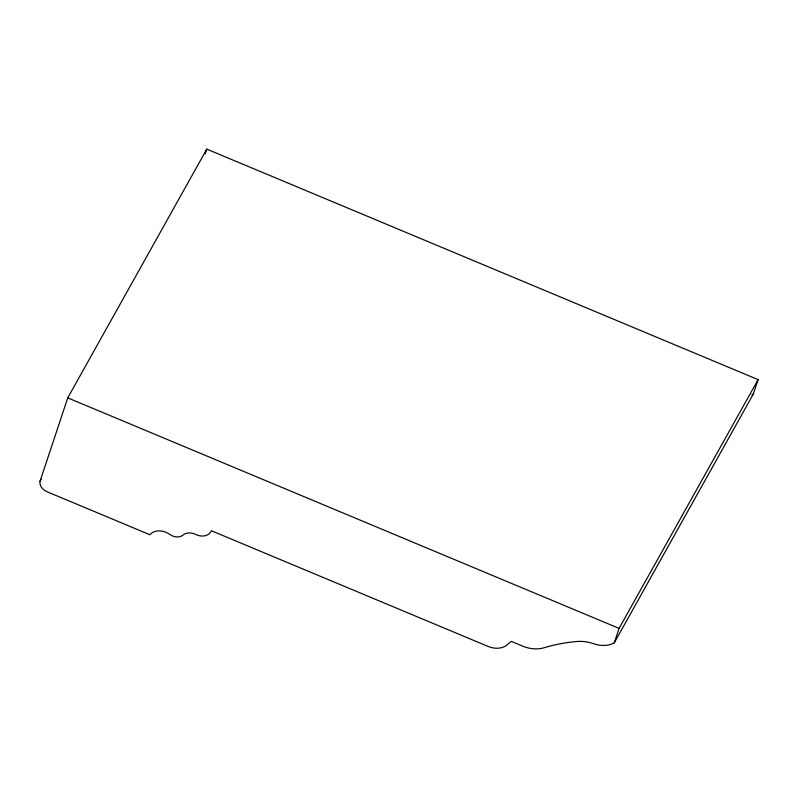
<?xml version="1.0" encoding="UTF-8"?>
<svg xmlns="http://www.w3.org/2000/svg" width="798" height="798" viewBox="0 0 798 798"><rect width="100%" height="100%" fill="white"/><g stroke="black" fill="none" stroke-linecap="round" stroke-linejoin="round"><path stroke-width="1.2" d="M39.99 481.413L67.75 397.873L206.782 149.116L758.1 379.629L753.282 394.122L614.26 642.879A25.755 19.9 29.2 0 1 593.682 643.727A35.182 27.182 29.2 0 0 577.253 641.482A179.989 139.081 29.2 0 0 544.146 647.737A30.005 23.192 29.2 0 1 522.381 646.011L511.309 641.383L507.737 644.345A19.641 15.182 29.2 0 1 488.027 646.4L211.3 530.7A12.728 9.835 29.2 0 1 195.69 534.441A12.01 9.277 29.2 0 0 183.001 535.079A10.603 8.189 29.2 0 1 169.884 534.48A15.262 11.79 29.2 0 0 149.904 534.75L46.912 491.678A9.945 7.681 29.2 0 1 39.99 481.413L41.207 479.239M205.216 153.824L206.782 149.116M614.26 642.879L619.078 628.385L758.1 379.629M67.75 397.873L619.078 628.385M753.282 394.122A25.755 19.9 29.2 0 1 751.856 394.83"/></g></svg>
